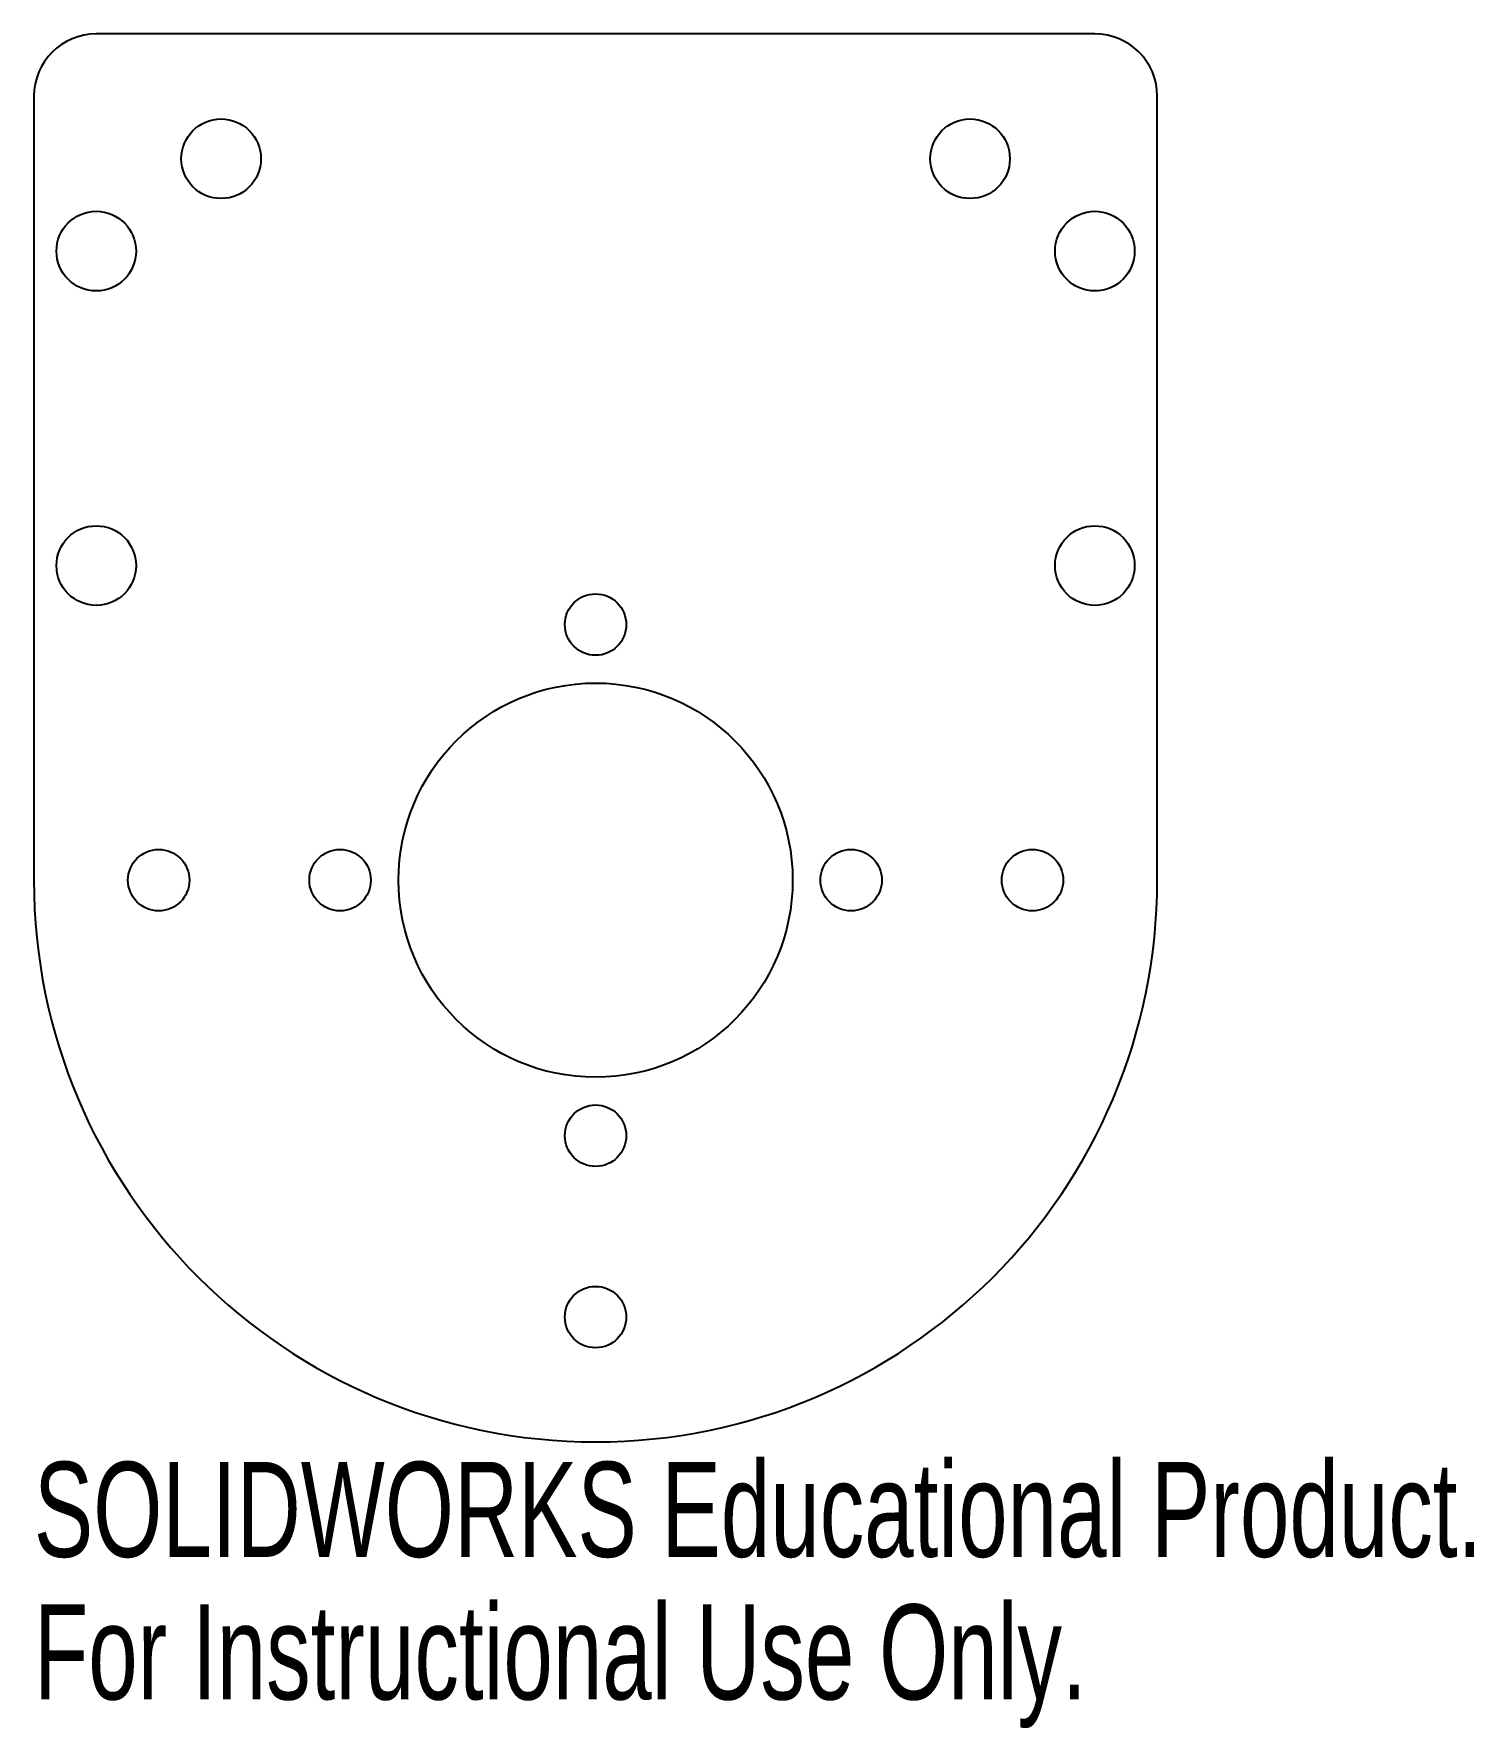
# Model space of a CAD drawing. Header units: inches. Extents: x -1.12 to 1.76, y -1.7 to 1.69.
import ezdxf

# ---------------------------------------------------------------- set-up
doc = ezdxf.new("R2010")
doc.units = ezdxf.units.IN
doc.header["$MEASUREMENT"] = 0
doc.styles.add('SLDTEXTSTYLE0', font='TXT', dxfattribs={"width": 0.7})

msp = doc.modelspace()

# ---------------------------------------------------------------- linework, layer by layer
at = {"color": 7, "linetype": 'Continuous', "lineweight": 25}
for p, q in [((1, 1.6949), (-1, 1.6949)), ((-1.125, 1.5699), (-1.125, 0)), ((1.125, 0), (1.125, 1.5699))]:
    msp.add_line(p, q, dxfattribs=at)
for centre, radius in [((-0.75, 1.4449), 0.0797), ((0.75, 1.4449), 0.0797), ((-1, 1.2598), 0.0797), ((1, 1.2598), 0.0797), ((-1, 0.6299), 0.0797), ((1, 0.6299), 0.0797), ((0, 0.5118), 0.0615), ((0, 0), 0.3947), ((-0.875, 0), 0.0615), ((-0.5118, 0), 0.0615), ((0.5118, 0), 0.0615), ((0.875, 0), 0.0615), ((0, -0.5118), 0.0615), ((0, -0.875), 0.0615)]:
    msp.add_circle(centre, radius, dxfattribs=at)
for centre, radius, start, end in [((-1, 1.5699), 0.125, 90, 180), ((1, 1.5699), 0.125, 0, 90), ((0, 0), 1.125, 180, 0)]:
    msp.add_arc(centre, radius, start, end, dxfattribs=at)

# ---------------------------------------------------------------- texts
at = {"color": 7, "linetype": 'Continuous', "char_height": 0.1903, "attachment_point": 1, "style": 'SLDTEXTSTYLE0'}
for s, insert in [('SOLIDWORKS Educational Product.', (-1.125, -1.1651)), ('For Instructional Use Only.', (-1.125, -1.4506))]:
    msp.add_mtext(s, dxfattribs=dict(at, insert=insert))

doc.saveas('drawing.dxf')
